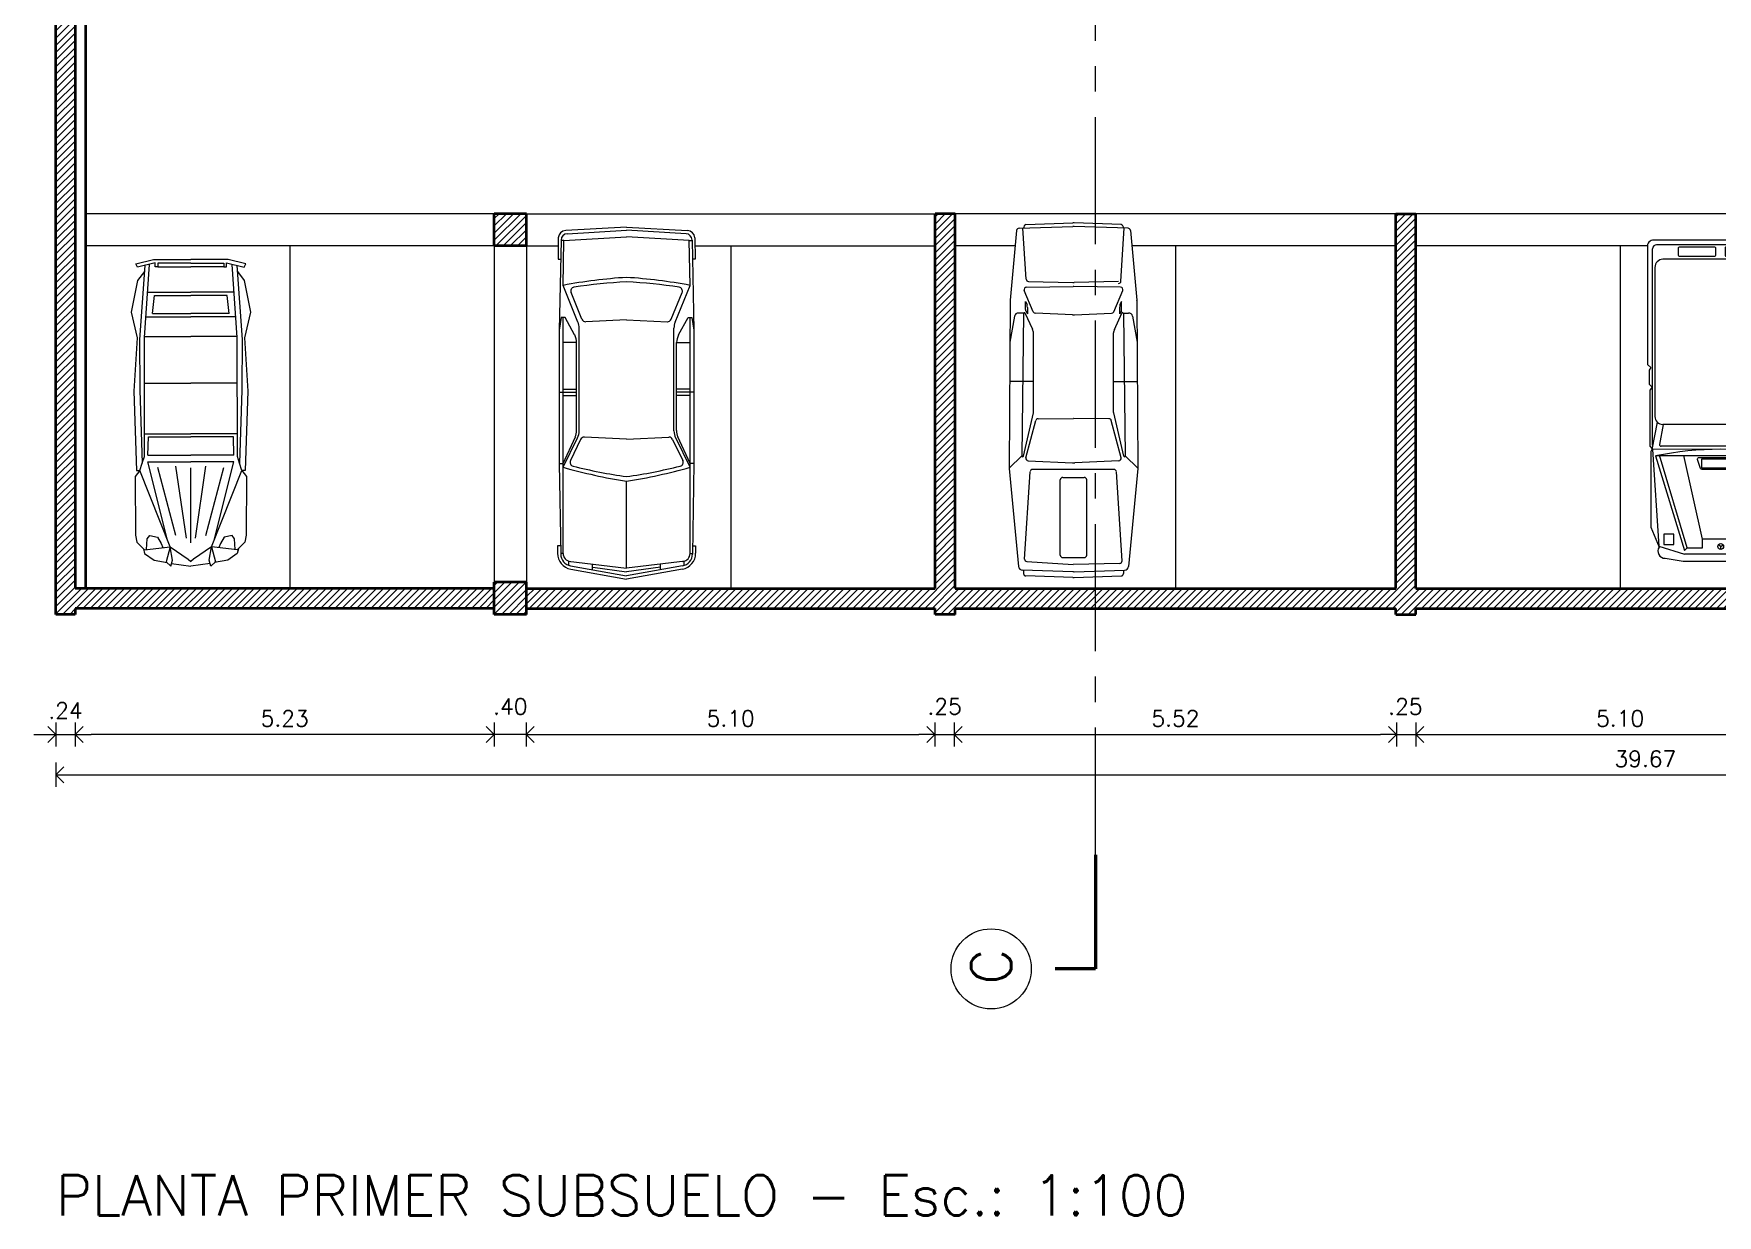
# Model space of a CAD drawing. Extents: x 1018 to 1352, y -109 to 184.
# Drawn here: x 1084.57 to 1105.58, y 55.78 to 70.53 of the extents above; entities that cross this region are included whole.
import ezdxf

# ---------------------------------------------------------------- set-up
doc = ezdxf.new("R2010")
doc.units = 0
doc.header["$LTSCALE"] = 0.5
doc.linetypes.add('CENTER', pattern=[50.8, 31.75, -6.35, 6.35, -6.35])
doc.layers.get('0').update_dxf_attribs({"linetype": 'CONTINUOUS'})
doc.layers.get('Defpoints').update_dxf_attribs({"linetype": 'CONTINUOUS'})
for name, color, linetype, lineweight in [('Acotaciones', 9, 'CONTINUOUS', 9), ('Detalles 01', 8, 'CONTINUOUS', 9), ('Muros corte', 7, 'CONTINUOUS', 40), ('Punta 02', 11, 'CONTINUOUS', 20), ('Punta 05', 52, 'CONTINUOUS', 50), ('Tratamiento pisos', 251, 'CONTINUOUS', 9), ('Vehículos', 155, 'CONTINUOUS', 13)]:
    doc.layers.add(name, color=color, linetype=linetype, lineweight=lineweight)
doc.styles.add('Texto 2 mm', font='simplex.shx', dxfattribs={"height": 0.2})
doc.styles.add('Texto 5 mm', font='simplex.shx', dxfattribs={"height": 0.5})
doc.dimstyles.new('Primera línea', dxfattribs={"dimscale": 0, "dimtxt": 0.2, "dimasz": 0.2, "dimexe": 0.15, "dimexo": 0, "dimgap": 0.1, "dimtad": 1, "dimzin": 4, "dimdsep": 46, "dimtxsty": 'Texto 2 mm', "dimblk": 'OPEN90', "dimcen": 2.5, "dimclrd": 256, "dimclre": 256, "dimclrt": 256, "dimadec": 0, "dimazin": 0, "dimtfac": 1, "dimtmove": 2, "dimatfit": 3, "dimldrblk": 'OPEN90', "dimfxl": 1, "dimtolj": 1, "dimtzin": 0, "dimlwd": -1, "dimlwe": -1, "dimarcsym": 0})
doc.dimstyles.new('Segunda línea', dxfattribs={"dimscale": 0, "dimtxt": 0.2, "dimasz": 0.2, "dimexe": 0.15, "dimexo": 0.5, "dimgap": 0.1, "dimtad": 1, "dimzin": 4, "dimdsep": 46, "dimtxsty": 'Texto 2 mm', "dimblk": 'OPEN90', "dimcen": 2.5, "dimclrd": 256, "dimclre": 256, "dimclrt": 256, "dimadec": 0, "dimazin": 0, "dimtfac": 1, "dimtmove": 2, "dimatfit": 3, "dimldrblk": 'OPEN90', "dimfxl": 1, "dimtolj": 1, "dimtzin": 0, "dimlwd": -1, "dimlwe": -1, "dimarcsym": 0})
pattern_1 = [(45, (60.67, 0), (-0.0449012806, 0.0449012806), [])]

# ---------------------------------------------------------------- blocks, each defined once
blk = doc.blocks.new('A$C30F00F99')
for p, q in [((0.065, 1.448), (0.065, 3.9)), ((1.704, 3.95), (0.115, 3.95)), ((1.754, 1.448), (1.754, 3.9)), ((0.093, 3.668), (0.093, 1.807)), ((1.626, 3.768), (0.193, 3.768)), ((1.726, 3.668), (1.726, 1.807)), ((0.122, 1.736), (0.054, 1.395)), ((0.198, 1.707), (0.152, 1.458)), ((1.626, 1.707), (0.193, 1.707)), ((1.621, 1.707), (1.667, 1.458)), ((1.697, 1.736), (1.765, 1.395)), ((1.765, 1.395), (0.056, 1.399)), ((0.495, 0.168), (0.152, 1.323)), ((1.647, 1.435), (0.172, 1.435)), ((1.144, 1.274), (0.676, 1.274)), ((0.676, 1.274), (0.676, 1.166)), ((1.134, 0.274), (1.367, 1.319)), ((1.144, 1.166), (1.144, 1.274)), ((1.326, 0.168), (1.669, 1.323)), ((1.72, 1.313), (1.36, 0.134)), ((0.676, 1.166), (1.144, 1.166)), ((0.33, 0.336), (0.205, 0.336)), ((0.205, 0.336), (0.205, 0.209)), ((0.33, 0.209), (0.33, 0.336)), ((1.134, 0.274), (0.687, 0.274)), ((1.134, 0.168), (1.134, 0.274)), ((1.489, 0.209), (1.489, 0.336)), ((1.489, 0.336), (1.614, 0.336)), ((1.614, 0.336), (1.614, 0.209)), ((0.205, 0.209), (0.33, 0.209)), ((0.915, 0.184), (0.885, 0.206)), ((0.915, 0.184), (0.944, 0.206)), ((0.915, 0.148), (0.915, 0.184)), ((1.326, 0.168), (1.134, 0.168)), ((1.36, 0.134), (1.326, 0.168)), ((1.614, 0.209), (1.489, 0.209))]:
    blk.add_line(p, q)
for points in [[(0, 3.918), (0, 2.454), (0.044, 2.417), (0.023, 2.383), (0.023, 2.211), (0.06, 2.172), (0.031, 2.135), (0.031, 1.436), (0.058, 1.402), (0.043, 1.368), (0.043, 0.425), (0.145, 0.177, 0.590762), (0.221, 0.036), (0.448, 0), (1.372, 0), (1.598, 0.036, 0.590762), (1.675, 0.177), (1.776, 0.425), (1.776, 1.368), (1.762, 1.402), (1.789, 1.436), (1.789, 2.135), (1.76, 2.172), (1.796, 2.211), (1.796, 2.383), (1.775, 2.417), (1.819, 2.454), (1.819, 3.918, 0.468554), (1.737, 4.009), (0.082, 4.009, 0.468554)], [(0.387, 3.906, -0.414214), (0.407, 3.926), (0.83, 3.926, -0.414214), (0.85, 3.906), (0.85, 3.823, -0.414214), (0.83, 3.803), (0.407, 3.803, -0.414214), (0.387, 3.823)], [(1.432, 3.906, 0.414214), (1.412, 3.926), (0.99, 3.926, 0.414214), (0.97, 3.906), (0.97, 3.823, 0.414214), (0.99, 3.803), (1.412, 3.803, 0.414214), (1.432, 3.823)], [(0.645, 1.295), (0.841, 1.295), (0.98, 1.295), (1.176, 1.295, -0.515671), (1.195, 1.269), (1.157, 1.159, -0.319548), (1.138, 1.145), (0.962, 1.145), (0.859, 1.145), (0.683, 1.145, -0.319548), (0.664, 1.159), (0.626, 1.269, -0.515671)]]:
    blk.add_lwpolyline(points, format="xyb", close=True)
for points in [[(1.485, 3.768), (1.485, 3.95)], [(1.695, 3.74), (1.754, 3.855)], [(1.754, 3.688), (1.754, 3.756), (1.723, 3.692)], [(1.754, 2.412), (1.775, 2.417)], [(0.064, 1.395), (0.141, 0.189), (0.461, 0.086)], [(0.101, 1.313), (0.461, 0.134), (0.495, 0.168), (0.687, 0.168), (0.687, 0.274), (0.454, 1.319)], [(1.72, 1.313), (0.101, 1.313)], [(1.757, 1.395), (1.68, 0.189), (1.36, 0.086)], [(1.36, 0.086), (0.461, 0.086)]]:
    blk.add_lwpolyline(points)
blk.add_lwpolyline([(1.72, 1.313, 0.103517), (0.101, 1.313, -1.887166)], format="xyb")
blk.add_circle((0.915, 0.184), 0.0367)
for centre, radius, start, end in [((0.115, 3.9), 0.05, 90, 180), ((1.704, 3.9), 0.05, 0, 90), ((0.193, 3.668), 0.1, 90, 180), ((1.626, 3.668), 0.1, 0, 90), ((0.193, 1.807), 0.1, 180, 270), ((1.626, 1.807), 0.1, 270, 0), ((0.172, 1.455), 0.02, 169.5085, 270), ((1.647, 1.455), 0.02, 270, 10.4915)]:
    blk.add_arc(centre, radius, start, end)
blk = doc.blocks.new('R12 planta')
for p, q in [((-2.325, 0.646), (-2.368, 0.646)), ((-2.345, 0.031), (-2.325, 0.659)), ((-1.058, 0.826), (-2.28, 0.709)), ((-2.187, 0.634), (-1.097, 0.563)), ((1.041, 0.813), (-1.055, 0.826)), ((-0.901, 0.668), (-1.053, 0.826)), ((-0.903, 0.648), (-0.362, 0.523)), ((0.876, 0.646), (-0.901, 0.668)), ((0.027, 0.523), (0.027, 0.819)), ((0.843, 0.758), (0.52, 0.816)), ((0.884, 0.646), (0.884, 0.709)), ((0.898, 0.524), (1.165, 0.637)), ((1.915, 0.732), (1.043, 0.812)), ((1.307, 0.614), (1.942, 0.655)), ((1.942, 0.702), (1.963, 0.031)), ((-2.417, 0.032), (-2.398, 0.616)), ((-2.217, 0.604), (-2.254, 0.025)), ((-1.068, -0.483), (-1.068, 0.533)), ((-0.96, 0.587), (-0.986, 0.036)), ((-0.924, 0.616), (-0.459, 0.494)), ((-0.435, 0.464), (-0.432, 0.024)), ((-0.36, 0.523), (0.635, 0.523)), ((0.678, 0.532), (0.88, 0.627)), ((0.861, 0.034), (0.88, 0.497)), ((0.912, 0.619), (0.873, 0.598)), ((0.951, 0.598), (0.873, 0.598)), ((0.926, 0.623), (1.028, 0.623)), ((1.028, 0.623), (0.989, 0.601)), ((1.206, 0.609), (1.215, 0.027)), ((1.279, 0.584), (1.263, 0.031)), ((1.99, 0.616), (2.008, 0.031)), ((-2.417, 0.013), (-2.398, -0.571)), ((-2.345, 0.013), (-2.325, -0.615)), ((-2.241, -0.554), (-2.254, 0.025)), ((-2.169, 0.157), (-2.169, -0.112)), ((-2.139, 0.187), (-1.198, 0.187)), ((-1.168, 0.157), (-1.168, -0.112)), ((-0.96, -0.542), (-0.986, 0.008)), ((-0.435, -0.42), (-0.432, 0.02)), ((0.861, 0.01), (0.88, -0.452)), ((1.206, -0.565), (1.215, 0.018)), ((1.279, -0.539), (1.263, 0.014)), ((1.942, -0.658), (1.963, 0.013)), ((1.99, -0.571), (2.008, 0.013)), ((-2.139, -0.142), (-1.198, -0.142)), ((-2.325, -0.601), (-2.368, -0.601)), ((-2.211, -0.584), (-1.097, -0.513)), ((-0.901, -0.624), (-1.053, -0.782)), ((-0.924, -0.572), (-0.459, -0.449)), ((-0.903, -0.604), (-0.362, -0.479)), ((0.876, -0.601), (-0.901, -0.624)), ((-0.36, -0.478), (0.635, -0.478)), ((0.027, -0.478), (0.027, -0.775)), ((0.678, -0.488), (0.88, -0.582)), ((0.912, -0.575), (0.873, -0.553)), ((0.951, -0.553), (0.873, -0.553)), ((0.884, -0.601), (0.884, -0.665)), ((0.898, -0.48), (1.165, -0.592)), ((0.926, -0.578), (1.028, -0.578)), ((1.028, -0.578), (0.989, -0.557)), ((1.282, -0.569), (1.942, -0.611)), ((-1.058, -0.782), (-2.28, -0.665)), ((1.041, -0.768), (-1.055, -0.782)), ((0.843, -0.714), (0.52, -0.772)), ((1.915, -0.688), (1.043, -0.768))]:
    blk.add_line(p, q)
for centre, radius, start, end in [((-2.368, 0.616), 0.03, 90, 180), ((-2.275, 0.659), 0.05, 95.4727, 180), ((-2.187, 0.604), 0.03, 90, 180), ((-1.056, 0.796), 0.03, 89.6203, 95.4727), ((-0.901, 0.658), 0.01, 90, 258.9881), ((0.834, 0.709), 0.05, 0, 79.9012), ((0.876, 0.636), 0.01, 295.0315, 90), ((1.04, 0.783), 0.03, 84.7226, 89.6203), ((1.176, 0.609), 0.03, 0, 112.8473), ((1.912, 0.702), 0.03, 0, 84.7226), ((1.944, 0.596), 0.0501, 23.6099, 92.4957), ((-1.098, 0.533), 0.03, 0, 86.3747), ((-0.93, 0.587), 0.03, 78.6827, 180), ((-0.465, 0.464), 0.03, 0, 78.6827), ((-0.357, 0.553), 0.03, 258.9881, 270), ((-0.36, 0.533), 0.01, 256.9832, 270), ((0.635, 0.623), 0.1, 270, 295.0315), ((0.91, 0.497), 0.03, 112.8473, 180), ((0.926, 0.593), 0.03, 90, 117.7651), ((0.952, 0.802), 0.204, 269.9335, 280.5642), ((1.309, 0.584), 0.03, 93.6171, 180), ((-2.117, 0.022), 0.3, 178.1825, 181.8175), ((-2.045, 0.022), 0.3, 178.2216, 181.7784), ((-2.139, 0.157), 0.03, 90, 180), ((-1.198, 0.157), 0.03, 0, 90), ((-0.686, 0.022), 0.3, 177.2761, 182.7239), ((-0.732, 0.022), 0.3, 359.5958, 0.4042), ((1.161, 0.022), 0.3, 177.6755, 182.3245), ((0.915, 0.022), 0.3, 359.1475, 0.8525), ((1.563, 0.022), 0.3, 178.3902, 181.6098), ((1.663, 0.022), 0.3, 358.2407, 1.7593), ((1.708, 0.022), 0.3, 358.2407, 1.7593), ((-2.139, -0.112), 0.03, 180, 270), ((-1.198, -0.112), 0.03, 270, 0), ((-0.465, -0.42), 0.03, 281.3173, 0), ((-2.368, -0.571), 0.03, 180, 270), ((-2.275, -0.615), 0.05, 180, 264.5273), ((-2.211, -0.554), 0.03, 180, 270), ((-1.098, -0.483), 0.03, 273.6253, 0), ((-0.93, -0.542), 0.03, 180, 281.3173), ((-0.901, -0.614), 0.01, 101.0119, 270), ((-0.357, -0.508), 0.03, 90, 101.0119), ((-0.36, -0.488), 0.01, 90, 103.0168), ((0.635, -0.578), 0.1, 64.9685, 90), ((0.876, -0.591), 0.01, 270, 64.9685), ((0.91, -0.452), 0.03, 180, 247.1527), ((0.926, -0.548), 0.03, 242.2349, 270), ((0.952, -0.757), 0.204, 79.4358, 90.0665), ((1.176, -0.565), 0.03, 247.1527, 0), ((1.283, -0.539), 0.03, 180, 266.3829), ((1.944, -0.551), 0.0501, 267.5043, 336.3901), ((-1.056, -0.752), 0.03, 264.5273, 270.3797), ((0.834, -0.665), 0.05, 280.0988, 0), ((1.04, -0.738), 0.03, 270.3797, 275.2774), ((1.912, -0.658), 0.03, 275.2774, 0)]:
    blk.add_arc(centre, radius, start, end)
blk = doc.blocks.new('A$C0C570FE1')
for p, q in [((1.446, 1.701), (0.312, 1.684)), ((0.321, 1.653), (0.321, 1.684)), ((0.416, 1.722), (0.324, 1.723)), ((0.416, 1.685), (0.416, 1.722)), ((3.11, 1.701), (1.446, 1.701)), ((1.446, 1.701), (1.446, 1.653)), ((2.333, 1.701), (2.333, 1.485)), ((4.234, 1.679), (3.11, 1.701)), ((3.268, 1.677), (3.11, 1.701)), ((3.993, 1.717), (3.993, 1.684)), ((4.262, 1.714), (3.993, 1.717)), ((0.125, 1.558), (0, 0.861)), ((0.167, 1.56), (0.044, 0.861)), ((0.225, 1.592), (0.136, 0.861)), ((0.171, 1.581), (0.224, 1.581)), ((0.321, 1.653), (3.268, 1.653)), ((1.398, 1.653), (1.764, 1.474)), ((1.446, 1.653), (1.776, 1.501)), ((1.744, 1.435), (1.481, 1.562)), ((1.855, 1.485), (2.953, 1.485)), ((2.293, 1.653), (2.293, 1.485)), ((2.373, 1.653), (2.373, 1.485)), ((2.953, 1.485), (2.953, 1.653)), ((3.049, 1.51), (3.268, 1.629)), ((3.208, 1.468), (3.668, 1.653)), ((3.245, 1.418), (3.577, 1.554)), ((3.268, 1.629), (3.268, 1.677)), ((3.668, 1.653), (4.23, 1.644)), ((4.23, 1.644), (4.23, 1.679)), ((4.23, 1.644), (4.272, 0.861)), ((4.313, 1.603), (4.355, 0.861)), ((4.395, 0.861), (4.353, 1.62)), ((0.152, 1.283), (0.093, 0.861)), ((0.119, 1.285), (0.188, 1.285)), ((1.75, 0.861), (1.773, 1.388)), ((1.852, 1.453), (3.134, 1.453)), ((3.236, 0.861), (3.214, 1.37)), ((0.125, 0.165), (0, 0.861)), ((0.167, 0.163), (0.044, 0.861)), ((0.152, 0.439), (0.093, 0.861)), ((0.136, 0.861), (1.224, 0.861)), ((0.225, 0.131), (0.136, 0.861)), ((1.75, 0.861), (1.773, 0.335)), ((3.236, 0.861), (3.214, 0.353)), ((4.23, 0.079), (4.272, 0.861)), ((4.313, 0.12), (4.355, 0.861)), ((4.395, 0.861), (4.353, 0.103)), ((0.119, 0.438), (0.188, 0.438)), ((1.398, 0.07), (1.764, 0.249)), ((1.446, 0.07), (1.776, 0.221)), ((1.744, 0.287), (1.481, 0.161)), ((1.852, 0.27), (3.134, 0.27)), ((1.855, 0.238), (2.953, 0.238)), ((2.293, 0.07), (2.293, 0.238)), ((2.333, 0.022), (2.333, 0.238)), ((2.373, 0.07), (2.373, 0.238)), ((2.953, 0.238), (2.953, 0.07)), ((3.049, 0.213), (3.268, 0.094)), ((3.208, 0.255), (3.668, 0.07)), ((3.245, 0.304), (3.577, 0.169)), ((0.171, 0.142), (0.224, 0.142)), ((1.446, 0.022), (0.312, 0.039)), ((0.321, 0.07), (3.268, 0.07)), ((0.321, 0.07), (0.321, 0.039)), ((0.416, 0.001), (0.324, 0)), ((0.416, 0.038), (0.416, 0.001)), ((1.446, 0.022), (1.446, 0.07)), ((3.11, 0.022), (1.446, 0.022)), ((3.268, 0.046), (3.11, 0.022)), ((4.234, 0.044), (3.11, 0.022)), ((3.268, 0.094), (3.268, 0.046)), ((3.668, 0.07), (4.23, 0.079)), ((3.993, 0.005), (3.993, 0.039)), ((4.262, 0.008), (3.993, 0.005)), ((4.23, 0.079), (4.23, 0.044))]:
    blk.add_line(p, q)
for centre, radius, start, end in [((0.322, 1.523), 0.2, 89.6059, 169.7934), ((0.315, 1.534), 0.15, 90.8772, 169.9992), ((4.253, 1.615), 0.1, 3.1608, 84.5613), ((0.321, 1.553), 0.1, 90, 173.024), ((7.846, -0.184), 6.705, 164.0955, 171.0276), ((7.876, -0.089), 6.664, 165.9376, 171.8019), ((1.459, 1.516), 0.05, 64.4236, 163.8009), ((1.852, 1.653), 0.2, 243.8694, 270), ((1.855, 1.685), 0.2, 246.7861, 270), ((2.953, 1.685), 0.2, 270, 298.6282), ((3.596, 1.508), 0.05, 13.1488, 112.1811), ((-2.765, 0.542), 6.484, 2.8274, 8.6702), ((-2.714, 0.453), 6.494, 3.6062, 10.6501), ((4.233, 1.599), 0.08, 3.2191, 89.3245), ((1.723, 1.39), 0.05, 357.5478, 64.4236), ((3.134, 1.653), 0.2, 270, 291.9752), ((3.264, 1.372), 0.05, 112.1811, 182.5243), ((7.846, 1.907), 6.705, 188.9724, 195.9045), ((7.876, 1.812), 6.664, 188.1981, 194.0624), ((-2.765, 1.181), 6.484, 351.3298, 357.1726), ((-2.714, 1.27), 6.494, 349.3499, 356.3938), ((1.723, 0.332), 0.05, 295.5764, 2.4522), ((1.852, 0.07), 0.2, 90, 116.1306), ((1.855, 0.038), 0.2, 90, 113.2139), ((2.953, 0.038), 0.2, 61.3718, 90), ((3.134, 0.07), 0.2, 68.0248, 90), ((3.264, 0.351), 0.05, 177.4757, 247.8189), ((0.322, 0.2), 0.2, 190.2066, 270.3941), ((0.315, 0.189), 0.15, 190.0008, 269.1228), ((0.321, 0.17), 0.1, 186.976, 270), ((1.459, 0.206), 0.05, 196.1991, 295.5764), ((3.596, 0.215), 0.05, 247.8189, 346.8512), ((4.233, 0.124), 0.08, 270.6755, 356.7809), ((4.253, 0.108), 0.1, 275.4387, 356.8392)]:
    blk.add_arc(centre, radius, start, end)
blk = doc.blocks.new('3cv planta')
for p, q in [((-206.2, 25.9), (-109.9, 64.4)), ((-109.9, 64.4), (-100.7, 61.2)), ((-196.3, 29.9), (-99.1, 54.3)), ((-100.7, 61.2), (-92.5, 58.6)), ((-99.1, 54.3), (-99.1, 0)), ((-92.5, 58.6), (57.7, 58.4)), ((-90.7, 54.3), (-90.7, 0)), ((-90.7, 54.3), (-67.5, 53.6)), ((-67.5, 53.6), (-67.5, 0)), ((-64, 58.6), (-64, 0)), ((0, 58.5), (0, 0)), ((57.7, 58.4), (149.8, 52.1)), ((58.9, 58.3), (58.9, 0)), ((83.5, 56.6), (83.5, 0)), ((88, 48.5), (88, 0)), ((88, 48.5), (110.5, 45.8)), ((110.5, 45.8), (110.5, 0)), ((114.9, 54.4), (114.9, 0)), ((-227.3, 24.3), (-230.8, 0)), ((-225.3, 31.1), (-230.6, 25.3)), ((-230.6, 25.3), (-223.2, 23)), ((-206.2, 25.9), (-225.3, 31.1)), ((-223.2, 23), (-206.2, 25.9)), ((-192.1, 18.8), (-106.2, 41.5)), ((146.5, 41.5), (146.5, 0)), ((-227.3, -24.3), (-230.8, 0)), ((-201.5, 0), (-106.9, 0)), ((-195.4, 5.7), (-104.6, 18.8)), ((-99.1, -54.3), (-99.1, 0)), ((-90.7, -54.3), (-90.7, 0)), ((-67.5, -53.6), (-67.5, 0)), ((-64, -58.6), (-64, 0)), ((0, -58.5), (0, 0)), ((58.9, -58.3), (58.9, 0)), ((83.5, -56.6), (83.5, 0)), ((88, -48.5), (88, 0)), ((110.5, -45.8), (110.5, 0)), ((114.9, -54.4), (114.9, 0)), ((146.5, -41.5), (146.5, 0)), ((-195.4, -5.7), (-104.6, -18.8)), ((-192.1, -18.8), (-106.2, -41.5)), ((-230.6, -25.3), (-223.2, -23)), ((-225.3, -31.1), (-230.6, -25.3)), ((-206.2, -25.9), (-225.3, -31.1)), ((-223.2, -23), (-206.2, -25.9)), ((-206.2, -25.9), (-109.9, -64.4)), ((-196.3, -29.9), (-99.1, -54.3)), ((-109.9, -64.4), (-100.7, -61.2)), ((-100.7, -61.2), (-92.5, -58.6)), ((-92.5, -58.6), (57.7, -58.4)), ((-90.7, -54.3), (-67.5, -53.6)), ((57.7, -58.4), (149.8, -52.1)), ((88, -48.5), (110.5, -45.8))]:
    blk.add_line(p, q)
for points in [[(140.9, 58.6), (129.6, 67.3), (89.5, 75.1), (57.2, 67.5), (-10.2, 71.7), (-109.9, 68.5), (-109.9, 64.4), (-117.8, 70), (-191.5, 69.8), (-200.4, 68.2), (-210.1, 58.5), (-206.2, 25.9), (-222.1, 3.4), (-225, 0)], [(148.4, 58.1), (55.1, 64.8), (-8.9, 64.3), (-100.7, 61.2)], [(151.4, 0), (151.4, 41.5), (146.5, 41.5), (146.5, 45.1), (151.6, 45.1), (146.1, 67.3), (150.5, 69.4), (156.1, 47), (156.1, 0)], [(-208.7, 59.9), (-214.9, 58.5), (-223.3, 46.4), (-226.3, 30)], [(-209.8, 55.9), (-196.3, 55.2), (-192.2, 51.9), (-194, 42), (-202.1, 37.3), (-207.3, 35.4)], [(140.9, -58.6), (129.6, -67.3), (89.5, -75.1), (57.2, -67.5), (-10.2, -71.7), (-109.9, -68.5), (-109.9, -64.4), (-117.8, -70), (-191.5, -69.8), (-200.4, -68.2), (-210.1, -58.5), (-206.2, -25.9), (-222.1, -3.4), (-225, 0)], [(151.4, 0), (151.4, -41.5), (146.5, -41.5), (146.5, -45.1), (151.6, -45.1), (146.1, -67.3), (150.5, -69.4), (156.1, -47), (156.1, 0)], [(-208.7, -59.9), (-214.9, -58.5), (-223.3, -46.4), (-226.3, -30)], [(-209.8, -55.9), (-196.3, -55.2), (-192.2, -51.9), (-194, -42), (-202.1, -37.3), (-207.3, -35.4)], [(148.4, -58.1), (55.1, -64.8), (-8.9, -64.3), (-100.7, -61.2)]]:
    blk.add_lwpolyline(points)
blk = doc.blocks.new('_Open90')
at = {"color": 0, "linetype": 'ByBlock', "lineweight": -2}
for p, q in [((0, 0), (-1, 0)), ((-0.5, 0.5), (0, 0)), ((0, 0), (-0.5, -0.5))]:
    blk.add_line(p, q, dxfattribs=at)
blk = doc.blocks.new('*D38')
at = {"layer": 'Acotaciones', "transparency": 16777216}
for p, q in [((1085.085, 61.93), (1085.085, 61.631)), ((1090.115, 61.781), (1085.285, 61.781)), ((1090.315, 61.93), (1090.315, 61.631))]:
    blk.add_line(p, q, dxfattribs=at)
at = {"layer": 'Defpoints', "color": 0, "transparency": 16777216}
for p in [(1085.085, 61.93), (1085.085, 61.781), (1090.315, 61.93)]:
    blk.add_point(p, dxfattribs=at)
at = {"layer": 'Acotaciones', "transparency": 16777216, "xscale": 0.2, "yscale": 0.2, "zscale": 0.2, "rotation": 180}
blk.add_blockref('_Open90', (1085.085, 61.781), dxfattribs=at)
at = {"layer": 'Acotaciones', "transparency": 16777216, "xscale": 0.2, "yscale": 0.2, "zscale": 0.2}
blk.add_blockref('_Open90', (1090.315, 61.781), dxfattribs=at)
at = {"layer": 'Acotaciones', "transparency": 16777216, "insert": (1087.7, 61.981), "char_height": 0.2, "attachment_point": 5, "style": 'Texto 2 mm'}
blk.add_mtext('\\A1;5.23', dxfattribs=at)
blk = doc.blocks.new('*D39')
at = {"layer": 'Acotaciones', "transparency": 16777216}
for p, q in [((1090.715, 61.93), (1090.715, 61.631)), ((1090.915, 61.781), (1095.615, 61.781)), ((1095.815, 61.93), (1095.815, 61.631))]:
    blk.add_line(p, q, dxfattribs=at)
at = {"layer": 'Defpoints', "color": 0, "transparency": 16777216}
for p in [(1090.715, 61.93), (1095.815, 61.93), (1095.815, 61.781)]:
    blk.add_point(p, dxfattribs=at)
at = {"layer": 'Acotaciones', "transparency": 16777216, "xscale": 0.2, "yscale": 0.2, "zscale": 0.2, "rotation": 180}
blk.add_blockref('_Open90', (1090.715, 61.781), dxfattribs=at)
at = {"layer": 'Acotaciones', "transparency": 16777216, "xscale": 0.2, "yscale": 0.2, "zscale": 0.2}
blk.add_blockref('_Open90', (1095.815, 61.781), dxfattribs=at)
at = {"layer": 'Acotaciones', "transparency": 16777216, "insert": (1093.265, 61.981), "char_height": 0.2, "attachment_point": 5, "style": 'Texto 2 mm'}
blk.add_mtext('\\A1;5.10', dxfattribs=at)
blk = doc.blocks.new('*D40')
at = {"layer": 'Acotaciones', "transparency": 16777216}
for p, q in [((1096.055, 61.93), (1096.055, 61.631)), ((1096.255, 61.781), (1101.375, 61.781)), ((1101.575, 61.93), (1101.575, 61.631))]:
    blk.add_line(p, q, dxfattribs=at)
at = {"layer": 'Defpoints', "color": 0, "transparency": 16777216}
for p in [(1096.055, 61.93), (1101.575, 61.93), (1101.575, 61.781)]:
    blk.add_point(p, dxfattribs=at)
at = {"layer": 'Acotaciones', "transparency": 16777216, "xscale": 0.2, "yscale": 0.2, "zscale": 0.2, "rotation": 180}
blk.add_blockref('_Open90', (1096.055, 61.781), dxfattribs=at)
at = {"layer": 'Acotaciones', "transparency": 16777216, "xscale": 0.2, "yscale": 0.2, "zscale": 0.2}
blk.add_blockref('_Open90', (1101.575, 61.781), dxfattribs=at)
at = {"layer": 'Acotaciones', "transparency": 16777216, "insert": (1098.815, 61.981), "char_height": 0.2, "attachment_point": 5, "style": 'Texto 2 mm'}
blk.add_mtext('\\A1;5.52', dxfattribs=at)
blk = doc.blocks.new('*D41')
at = {"layer": 'Acotaciones', "transparency": 16777216}
for p, q in [((1101.815, 61.93), (1101.815, 61.631)), ((1102.015, 61.781), (1106.715, 61.781)), ((1106.915, 61.93), (1106.915, 61.631))]:
    blk.add_line(p, q, dxfattribs=at)
at = {"layer": 'Defpoints', "color": 0, "transparency": 16777216}
for p in [(1101.815, 61.93), (1106.915, 61.93), (1106.915, 61.781)]:
    blk.add_point(p, dxfattribs=at)
at = {"layer": 'Acotaciones', "transparency": 16777216, "xscale": 0.2, "yscale": 0.2, "zscale": 0.2, "rotation": 180}
blk.add_blockref('_Open90', (1101.815, 61.781), dxfattribs=at)
at = {"layer": 'Acotaciones', "transparency": 16777216, "xscale": 0.2, "yscale": 0.2, "zscale": 0.2}
blk.add_blockref('_Open90', (1106.915, 61.781), dxfattribs=at)
at = {"layer": 'Acotaciones', "transparency": 16777216, "insert": (1104.365, 61.981), "char_height": 0.2, "attachment_point": 5, "style": 'Texto 2 mm'}
blk.add_mtext('\\A1;5.10', dxfattribs=at)
blk = doc.blocks.new('*D45')
at = {"layer": 'Acotaciones', "transparency": 16777216}
for p, q in [((1084.845, 61.43), (1084.845, 61.127)), ((1124.515, 61.43), (1124.515, 61.127)), ((1085.045, 61.277), (1124.315, 61.277))]:
    blk.add_line(p, q, dxfattribs=at)
at = {"layer": 'Defpoints', "color": 0, "transparency": 16777216}
for p in [(1084.845, 61.93), (1124.515, 61.93), (1124.515, 61.277)]:
    blk.add_point(p, dxfattribs=at)
at = {"layer": 'Acotaciones', "transparency": 16777216, "xscale": 0.2, "yscale": 0.2, "zscale": 0.2, "rotation": 180}
blk.add_blockref('_Open90', (1084.845, 61.277), dxfattribs=at)
at = {"layer": 'Acotaciones', "transparency": 16777216, "xscale": 0.2, "yscale": 0.2, "zscale": 0.2}
blk.add_blockref('_Open90', (1124.515, 61.277), dxfattribs=at)
at = {"layer": 'Acotaciones', "transparency": 16777216, "insert": (1104.68, 61.477), "char_height": 0.2, "attachment_point": 5, "style": 'Texto 2 mm'}
blk.add_mtext('\\A1;39.67', dxfattribs=at)

msp = doc.modelspace()

# ---------------------------------------------------------------- hatches: boundary and pattern name
at = {"layer": 'Detalles 01'}
h = msp.add_hatch(dxfattribs=at)
h.set_pattern_fill('ANSI31,_O', color=256, scale=0.02)
h.set_pattern_definition(pattern_1)
h.paths.add_polyline_path([(1085.086, 78.955), (1090.316, 78.955), (1090.316, 79.205), (1085.086, 79.205), (1085.086, 79.28), (1084.846, 79.28), (1084.846, 71.28), (1085.086, 71.28)])
h.paths.add_polyline_path([(1085.086, 71.28), (1084.846, 71.28), (1084.846, 63.28), (1085.086, 63.28), (1085.086, 63.355), (1090.316, 63.355), (1090.316, 63.605), (1085.086, 63.605)])
h = msp.add_hatch(dxfattribs=at)
h.set_pattern_fill('ANSI31,_O', color=256, scale=0.02)
h.set_pattern_definition(pattern_1)
h.paths.add_polyline_path([(1090.716, 67.88), (1090.716, 68.28), (1090.316, 68.28), (1090.316, 67.88)])
h = msp.add_hatch(dxfattribs=at)
h.set_pattern_fill('ANSI31,_O', color=256, scale=0.02)
h.set_pattern_definition(pattern_1)
h.paths.add_polyline_path([(1096.066, 63.605), (1096.066, 68.28), (1095.816, 68.28), (1095.816, 63.605), (1090.716, 63.605), (1090.716, 63.355), (1095.816, 63.355), (1095.816, 63.28), (1096.066, 63.28), (1096.066, 63.355), (1097.816, 63.355), (1097.816, 63.605)])
h.paths.add_polyline_path([(1101.816, 63.605), (1101.816, 68.28), (1101.566, 68.28), (1101.566, 63.605), (1097.816, 63.605), (1097.816, 63.355), (1101.566, 63.355), (1101.566, 63.28), (1101.816, 63.28), (1101.816, 63.355), (1106.916, 63.355), (1106.916, 63.605)])
h = msp.add_hatch(dxfattribs=at)
h.set_pattern_fill('ANSI31,_O', color=256, scale=0.02)
h.set_pattern_definition(pattern_1)
h.paths.add_polyline_path([(1090.716, 63.68), (1090.316, 63.68), (1090.316, 63.28), (1090.716, 63.28)])

# ---------------------------------------------------------------- linework, layer by layer
at = {"layer": 'Acotaciones'}
for p, q in [((1084.568, 61.781), (1085.085, 61.781)), ((1084.745, 61.88), (1084.845, 61.78)), ((1084.845, 61.78), (1084.745, 61.68)), ((1084.845, 61.93), (1084.845, 61.631)), ((1085.085, 61.93), (1085.085, 61.631)), ((1090.315, 61.93), (1090.315, 61.631)), ((1090.715, 61.781), (1090.315, 61.781)), ((1090.715, 61.93), (1090.715, 61.631)), ((1095.815, 61.781), (1096.055, 61.781)), ((1101.575, 61.781), (1101.815, 61.781))]:
    msp.add_line(p, q, dxfattribs=at)
at = {"layer": 'Detalles 01', "linetype": 'CENTER', "ltscale": 0.1}
msp.add_line((1097.816, 60.28), (1097.816, 83.28), dxfattribs=at)
at = {"layer": 'Muros corte'}
for p, q in [((1084.846, 63.28), (1084.846, 79.28)), ((1085.086, 78.955), (1085.086, 63.605)), ((1085.216, 78.955), (1085.216, 63.605)), ((1090.716, 68.28), (1090.316, 68.28)), ((1090.316, 67.88), (1090.316, 68.28)), ((1090.716, 67.88), (1090.716, 68.28)), ((1096.066, 68.28), (1095.816, 68.28)), ((1095.816, 63.605), (1095.816, 68.28)), ((1096.066, 63.605), (1096.066, 68.28)), ((1101.566, 68.28), (1101.816, 68.28)), ((1101.566, 63.605), (1101.566, 68.28)), ((1101.816, 63.605), (1101.816, 68.28)), ((1090.716, 67.88), (1090.316, 67.88)), ((1090.716, 63.68), (1090.316, 63.68)), ((1090.316, 63.28), (1090.316, 63.68)), ((1090.716, 63.28), (1090.716, 63.68)), ((1090.316, 63.605), (1085.086, 63.605)), ((1090.716, 63.605), (1095.816, 63.605)), ((1096.066, 63.605), (1101.566, 63.605)), ((1101.816, 63.605), (1106.916, 63.605)), ((1085.086, 63.28), (1084.846, 63.28)), ((1090.316, 63.355), (1085.086, 63.355)), ((1085.086, 63.355), (1085.086, 63.28)), ((1090.716, 63.28), (1090.316, 63.28)), ((1090.716, 63.355), (1095.816, 63.355)), ((1095.816, 63.28), (1095.816, 63.355)), ((1096.066, 63.28), (1095.816, 63.28)), ((1096.066, 63.355), (1101.566, 63.355)), ((1096.066, 63.28), (1096.066, 63.355)), ((1101.566, 63.28), (1101.566, 63.355)), ((1101.566, 63.28), (1101.816, 63.28)), ((1101.816, 63.355), (1106.916, 63.355)), ((1101.816, 63.28), (1101.816, 63.355))]:
    msp.add_line(p, q, dxfattribs=at)
at = {"layer": 'Punta 02'}
msp.add_circle((1096.516, 58.855), 0.5, dxfattribs=at)
at = {"layer": 'Punta 05'}
for p, q in [((1097.816, 60.28), (1097.816, 58.855)), ((1097.816, 58.855), (1097.316, 58.855))]:
    msp.add_line(p, q, dxfattribs=at)
at = {"layer": 'Tratamiento pisos'}
for p, q in [((1090.316, 68.28), (1085.216, 68.28)), ((1090.716, 68.28), (1095.816, 68.28)), ((1101.566, 68.28), (1096.066, 68.28)), ((1106.916, 68.28), (1101.816, 68.28)), ((1090.316, 67.88), (1085.216, 67.88)), ((1087.766, 67.88), (1087.766, 63.605)), ((1090.316, 67.88), (1090.316, 63.68)), ((1090.716, 67.88), (1091.113, 67.88)), ((1090.716, 67.88), (1090.716, 63.68)), ((1092.821, 67.88), (1095.816, 67.88)), ((1093.266, 67.88), (1093.266, 63.605)), ((1096.817, 67.88), (1096.066, 67.88)), ((1101.566, 67.88), (1098.271, 67.88)), ((1098.816, 67.88), (1098.816, 63.605)), ((1104.704, 67.88), (1101.816, 67.88)), ((1104.366, 67.88), (1104.366, 63.605))]:
    msp.add_line(p, q, dxfattribs=at)

# ---------------------------------------------------------------- block references
at = {"layer": 'Vehículos', "linetype": 'Continuous', "rotation": 89.99999999999999}
msp.add_blockref('A$C0C570FE1', (1092.828, 63.719), dxfattribs=at)
at = {"layer": 'Vehículos', "rotation": 89.99999999999999}
msp.add_blockref('R12 planta', (1097.566, 66.158), dxfattribs=at)
at = {"layer": 'Vehículos', "linetype": 'Continuous'}
msp.add_blockref('A$C30F00F99', (1104.705, 63.944), dxfattribs=at)
at = {"layer": 'Vehículos', "xscale": 0.009900000000000003, "yscale": 0.009900000000000003, "zscale": 0.009900000000000003, "rotation": 90.00115687604259}
msp.add_blockref('3cv planta', (1086.529, 66.166), dxfattribs=at)

# ---------------------------------------------------------------- texts
at = {"layer": 'Acotaciones', "char_height": 0.2, "attachment_point": 5, "style": 'Texto 2 mm'}
for s, insert in [('\\A1;.40', (1090.515, 62.13)), ('.25', (1095.935, 62.131)), ('.25', (1101.685, 62.13)), ('\\A1;.24', (1084.965, 62.079))]:
    msp.add_mtext(s, dxfattribs=dict(at, insert=insert))
at = {"layer": 'Punta 05', "insert": (1096.767, 58.658), "char_height": 0.5, "width": 0.3999, "attachment_point": 7, "rotation": 90, "style": 'Texto 5 mm'}
msp.add_mtext('C', dxfattribs=at)
at = {"layer": 'Punta 05', "insert": (1084.845, 56.278), "char_height": 0.5, "width": 17.24555, "attachment_point": 1, "style": 'Texto 5 mm'}
msp.add_mtext('PLANTA PRIMER SUBSUELO - Esc.: 1:100', dxfattribs=at)

# ---------------------------------------------------------------- dimensions: what is measured, and where the dimension line sits
at = {"layer": 'Acotaciones'}
for base, p1, p2, dimstyle, picture, middle in [((1085.085, 61.781), (1090.315, 61.93), (1085.085, 61.93), 'Primera línea', '*D38', (1087.7, 61.981)), ((1095.815, 61.781), (1090.715, 61.93), (1095.815, 61.93), 'Primera línea', '*D39', (1093.265, 61.981)), ((1101.575, 61.781), (1096.055, 61.93), (1101.575, 61.93), 'Primera línea', '*D40', (1098.815, 61.981)), ((1106.915, 61.781), (1101.815, 61.93), (1106.915, 61.93), 'Primera línea', '*D41', (1104.365, 61.981)), ((1124.515, 61.277), (1084.845, 61.93), (1124.515, 61.93), 'Segunda línea', '*D45', (1104.68, 61.477))]:
    dim = msp.add_linear_dim(base=base, p1=p1, p2=p2, dimstyle=dimstyle, override={"dimscale": 1}, dxfattribs=at)
    dim.commit()
    dim.dimension.update_dxf_attribs({"geometry": picture, "text_midpoint": middle})

doc.saveas('drawing.dxf')
